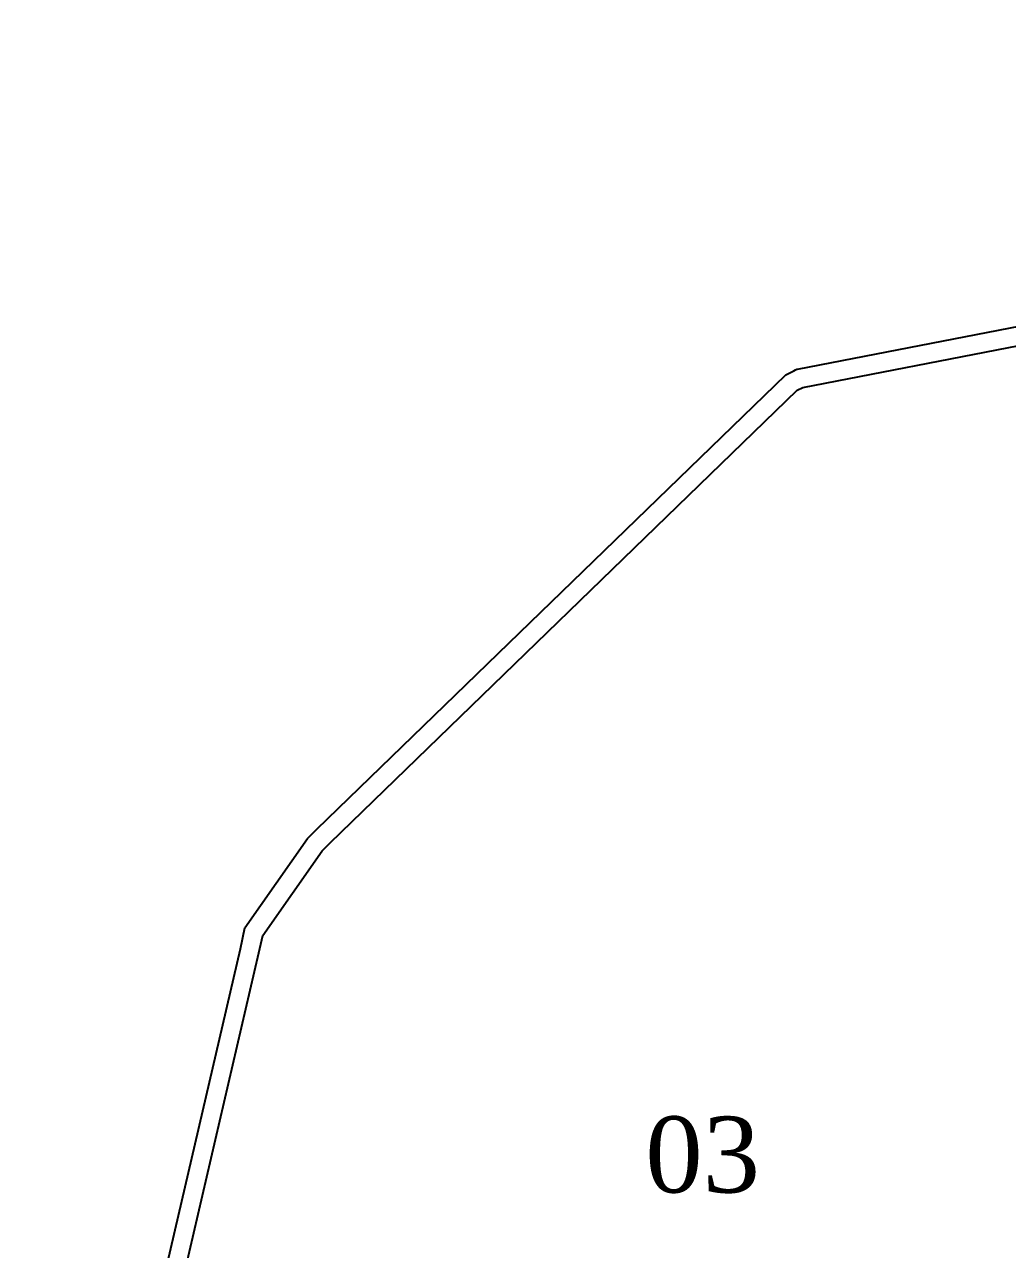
# Model space of a CAD drawing. Extents: x 715443 to 716410, y 7847283 to 7847979.
# Drawn here: x 715443.4 to 715702.3, y 7847607.6 to 7847930.3 of the extents above; entities that cross this region are included whole.
import ezdxf
from ezdxf.enums import TextEntityAlignment as Align

# ---------------------------------------------------------------- set-up
doc = ezdxf.new("R2010")
doc.units = 0
for name, color, linetype in [('NUMERAÇÕES', 7, 'Continuous'), ('Perímetro', 242, 'Continuous'), ('ÁREAS', 7, 'Continuous')]:
    doc.layers.add(name, color=color, linetype=linetype)
doc.layers.add('NUMERAÇÕES DOS TALHÕES', color=7, linetype='Continuous', true_color=0xffffff)
doc.layers.add('TALHÕES', color=3, linetype='Continuous', true_color=0x00ff00)
doc.styles.add('AREAS', font='times.ttf')

# ---------------------------------------------------------------- blocks, each defined once
blk = doc.blocks.new('area_de_talhao')
at = {"layer": 'NUMERAÇÕES', "linetype": 'Continuous', "style": 'AREAS'}
blk.add_attdef('NRO', text='', height=20, dxfattribs=at).set_placement((0, 6.08), align=Align.CENTER)
at = {"layer": 'ÁREAS', "linetype": 'Continuous', "style": 'AREAS', "flags": 1}
for tag, height, p in [('AREAREAL', 0.001, (0, 0)), ('AREA', 20, (0, -23.92))]:
    blk.add_attdef(tag, text='', height=height, dxfattribs=at).set_placement(p, align=Align.CENTER)

msp = doc.modelspace()

# ---------------------------------------------------------------- linework, layer by layer
at = {"layer": 'Perímetro', "color": 1, "true_color": 0xff0000}
msp.add_lwpolyline([(716041.17, 7847308.13), (715921.31, 7847334.8), (715804.28, 7847360.87), (715708.31, 7847382.22), (715635.48, 7847398.32), (715549.29, 7847417.33), (715443.36, 7847441.04), (715443.69, 7847443.63), (715500.23, 7847686.85), (715501.42, 7847692.4), (715517.88, 7847715.85), (715520.36, 7847718.34), (715643.92, 7847838.03), (715645.96, 7847839.1), (715646.4, 7847839.36), (715646.46, 7847839.38), (715646.78, 7847839.49), (715646.98, 7847839.54), (715761.41, 7847861.73), (715809.01, 7847870.43), (715837.77, 7847874.68), (715844.15, 7847875.97), (715938.49, 7847897.64), (716081.31, 7847930.3)], dxfattribs=at)
at = {"layer": 'TALHÕES'}
msp.add_lwpolyline([(715449.12, 7847444.87), (715505.11, 7847685.76), (715506.1, 7847690.36), (715521.73, 7847712.63), (715523.87, 7847714.78), (715646.88, 7847833.94), (715648.36, 7847834.72), (715762.34, 7847856.82)], dxfattribs=at)

# ---------------------------------------------------------------- block references
at = {"layer": 'NUMERAÇÕES DOS TALHÕES'}
ref = msp.add_blockref('area_de_talhao', (715621.99, 7847616.57), dxfattribs=at)
ref.add_attrib('NRO', '03', dxfattribs={"layer": 'NUMERAÇÕES', "height": 20, "style": 'AREAS'}).set_placement((715621.99, 7847622.65), align=Align.CENTER)

doc.saveas('drawing.dxf')
